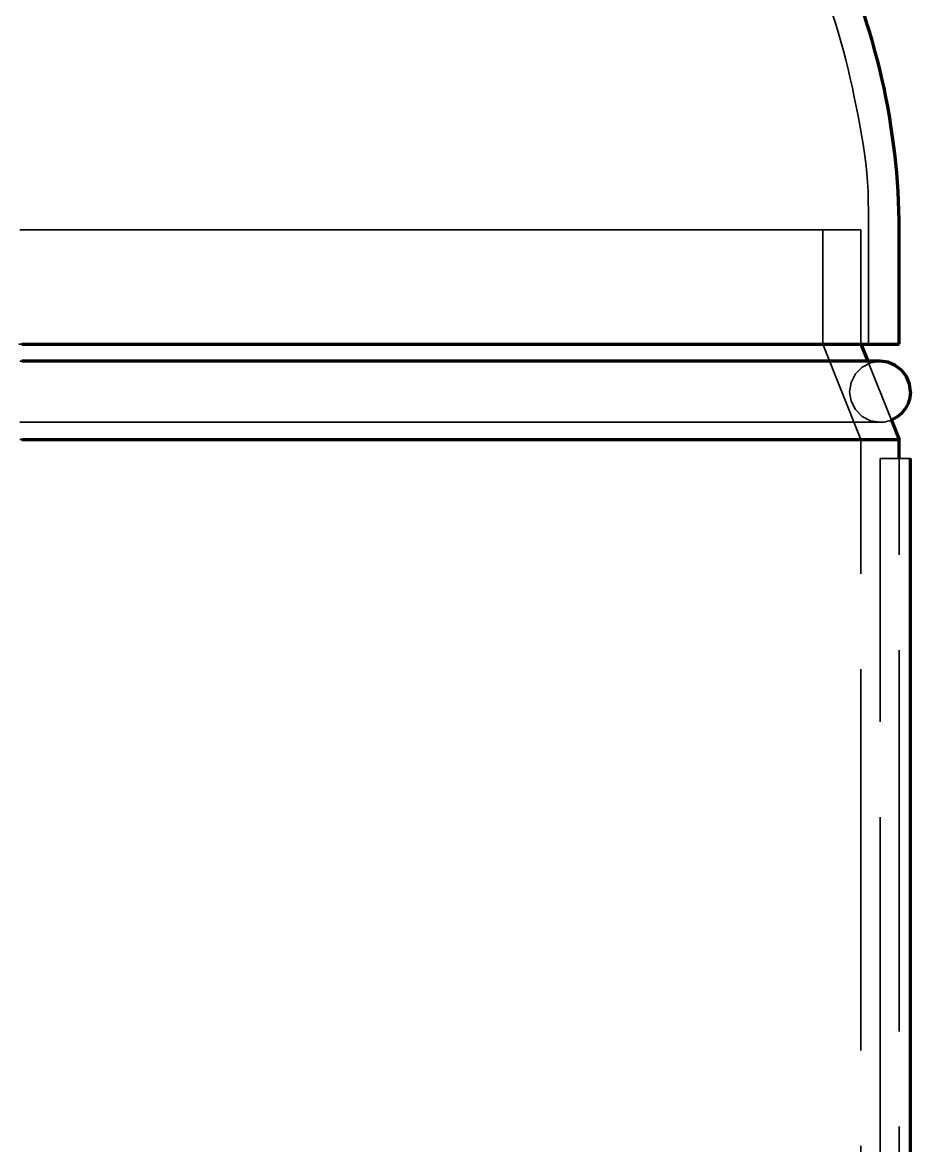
# Model space of a CAD drawing. Header units: millimetres. Extents: x 0 to 2208, y 0 to 420.
# Drawn here: x 197.75 to 207.07, y 209.98 to 221.77 of the extents above; entities that cross this region are included whole.
import ezdxf

# ---------------------------------------------------------------- set-up
doc = ezdxf.new("R2010")
doc.units = ezdxf.units.MM
doc.linetypes.add('IRAM-E-TRAZOS', pattern=[5, 4, -1])
doc.layers.add('01-VISIBLE', color=7, linetype='CONTINUOUS', lineweight=70)
doc.layers.add('02-OCULTA', color=4, linetype='IRAM-E-TRAZOS', lineweight=35)

msp = doc.modelspace()

# ---------------------------------------------------------------- linework, layer by layer
at = {"layer": '01-VISIBLE'}
for p, q in [((206.947, 218.391), (206.947, 219.591)), ((206.547, 218.391), (206.619, 218.211)), ((206.866, 217.594), (206.947, 217.391)), ((206.947, 217.191), (206.947, 217.391)), ((207.067, 149.994), (207.067, 217.191))]:
    msp.add_line(p, q, dxfattribs=at)
for points in [[(206.947, 219.591), (206.946, 219.691), (206.944, 219.791), (206.941, 219.891), (206.936, 219.99), (206.93, 220.09), (206.922, 220.19), (206.912, 220.29), (206.902, 220.389), (206.89, 220.488), (206.876, 220.587), (206.862, 220.686), (206.845, 220.785), (206.828, 220.883), (206.809, 220.982), (206.789, 221.08), (206.767, 221.177), (206.744, 221.275), (206.72, 221.372), (206.694, 221.468), (206.668, 221.565), (206.64, 221.661), (206.61, 221.756), (206.58, 221.852)], [(197.741, 218.391), (197.841, 218.391), (197.942, 218.391), (198.042, 218.391), (198.142, 218.391), (198.242, 218.391), (198.342, 218.391), (198.442, 218.391), (198.542, 218.391), (198.642, 218.391), (198.742, 218.391), (198.842, 218.391), (198.942, 218.391), (199.042, 218.391), (199.142, 218.391), (199.242, 218.391), (199.342, 218.391), (199.442, 218.391), (199.542, 218.391), (199.643, 218.391), (199.743, 218.391), (199.843, 218.391), (199.943, 218.391), (200.043, 218.391), (200.143, 218.391), (200.243, 218.391), (200.343, 218.391), (200.443, 218.391), (200.543, 218.391), (200.643, 218.391), (200.743, 218.391), (200.843, 218.391), (200.943, 218.391), (201.043, 218.391), (201.143, 218.391), (201.244, 218.391), (201.344, 218.391), (201.444, 218.391), (201.544, 218.391), (201.644, 218.391), (201.744, 218.391), (201.844, 218.391), (201.944, 218.391), (202.044, 218.391), (202.144, 218.391), (202.244, 218.391), (202.344, 218.391), (202.444, 218.391), (202.544, 218.391), (202.644, 218.391), (202.744, 218.391), (202.844, 218.391), (202.945, 218.391), (203.045, 218.391), (203.145, 218.391), (203.245, 218.391), (203.345, 218.391), (203.445, 218.391), (203.545, 218.391), (203.645, 218.391), (203.745, 218.391), (203.845, 218.391), (203.945, 218.391), (204.045, 218.391), (204.145, 218.391), (204.245, 218.391), (204.345, 218.391), (204.445, 218.391), (204.546, 218.391), (204.646, 218.391), (204.746, 218.391), (204.846, 218.391), (204.946, 218.391), (205.046, 218.391), (205.146, 218.391), (205.246, 218.391), (205.346, 218.391), (205.446, 218.391), (205.546, 218.391), (205.646, 218.391), (205.746, 218.391), (205.846, 218.391), (205.946, 218.391), (206.046, 218.391), (206.147, 218.391), (206.247, 218.391), (206.347, 218.391), (206.447, 218.391), (206.547, 218.391), (206.647, 218.391), (206.747, 218.391), (206.847, 218.391), (206.947, 218.391)], [(206.747, 218.211), (206.647, 218.211), (206.547, 218.211), (206.447, 218.211), (206.347, 218.211), (206.247, 218.211), (206.147, 218.211), (206.047, 218.211), (205.947, 218.211), (205.847, 218.211), (205.747, 218.211), (205.646, 218.211), (205.546, 218.211), (205.446, 218.211), (205.346, 218.211), (205.246, 218.211), (205.146, 218.211), (205.046, 218.211), (204.946, 218.211), (204.846, 218.211), (204.746, 218.211), (204.646, 218.211), (204.546, 218.211), (204.446, 218.211), (204.346, 218.211), (204.246, 218.211), (204.146, 218.211), (204.045, 218.211), (203.945, 218.211), (203.845, 218.211), (203.745, 218.211), (203.645, 218.211), (203.545, 218.211), (203.445, 218.211), (203.345, 218.211), (203.245, 218.211), (203.145, 218.211), (203.045, 218.211), (202.945, 218.211), (202.845, 218.211), (202.745, 218.211), (202.645, 218.211), (202.545, 218.211), (202.444, 218.211), (202.344, 218.211), (202.244, 218.211), (202.144, 218.211), (202.044, 218.211), (201.944, 218.211), (201.844, 218.211), (201.744, 218.211), (201.644, 218.211), (201.544, 218.211), (201.444, 218.211), (201.344, 218.211), (201.244, 218.211), (201.144, 218.211), (201.044, 218.211), (200.943, 218.211), (200.843, 218.211), (200.743, 218.211), (200.643, 218.211), (200.543, 218.211), (200.443, 218.211), (200.343, 218.211), (200.243, 218.211), (200.143, 218.211), (200.043, 218.211), (199.943, 218.211), (199.843, 218.211), (199.743, 218.211), (199.643, 218.211), (199.543, 218.211), (199.443, 218.211), (199.342, 218.211), (199.242, 218.211), (199.142, 218.211), (199.042, 218.211), (198.942, 218.211), (198.842, 218.211), (198.742, 218.211), (198.642, 218.211), (198.542, 218.211), (198.442, 218.211), (198.342, 218.211), (198.242, 218.211), (198.142, 218.211), (198.042, 218.211), (197.942, 218.211), (197.842, 218.211), (197.741, 218.211)], [(206.747, 218.211), (206.747, 218.211), (206.747, 218.211), (206.747, 218.211), (206.747, 218.211), (206.747, 218.211), (206.747, 218.211)], [(207.067, 217.891), (207.056, 217.973), (207.024, 218.051), (206.973, 218.117), (206.907, 218.168), (206.83, 218.2), (206.747, 218.211)], [(206.747, 218.211), (206.747, 218.211), (206.747, 218.211), (206.747, 218.211), (206.747, 218.211), (206.747, 218.211), (206.747, 218.211)], [(207.067, 217.891), (207.061, 217.828), (207.042, 217.767), (207.012, 217.711), (206.971, 217.663), (206.922, 217.623), (206.866, 217.594)], [(197.741, 217.391), (197.841, 217.391), (197.942, 217.391), (198.042, 217.391), (198.142, 217.391), (198.242, 217.391), (198.342, 217.391), (198.442, 217.391), (198.542, 217.391), (198.642, 217.391), (198.742, 217.391), (198.842, 217.391), (198.942, 217.391), (199.042, 217.391), (199.142, 217.391), (199.242, 217.391), (199.342, 217.391), (199.442, 217.391), (199.542, 217.391), (199.643, 217.391), (199.743, 217.391), (199.843, 217.391), (199.943, 217.391), (200.043, 217.391), (200.143, 217.391), (200.243, 217.391), (200.343, 217.391), (200.443, 217.391), (200.543, 217.391), (200.643, 217.391), (200.743, 217.391), (200.843, 217.391), (200.943, 217.391), (201.043, 217.391), (201.143, 217.391), (201.244, 217.391), (201.344, 217.391), (201.444, 217.391), (201.544, 217.391), (201.644, 217.391), (201.744, 217.391), (201.844, 217.391), (201.944, 217.391), (202.044, 217.391), (202.144, 217.391), (202.244, 217.391), (202.344, 217.391), (202.444, 217.391), (202.544, 217.391), (202.644, 217.391), (202.744, 217.391), (202.844, 217.391), (202.945, 217.391), (203.045, 217.391), (203.145, 217.391), (203.245, 217.391), (203.345, 217.391), (203.445, 217.391), (203.545, 217.391), (203.645, 217.391), (203.745, 217.391), (203.845, 217.391), (203.945, 217.391), (204.045, 217.391), (204.145, 217.391), (204.245, 217.391), (204.345, 217.391), (204.445, 217.391), (204.546, 217.391), (204.646, 217.391), (204.746, 217.391), (204.846, 217.391), (204.946, 217.391), (205.046, 217.391), (205.146, 217.391), (205.246, 217.391), (205.346, 217.391), (205.446, 217.391), (205.546, 217.391), (205.646, 217.391), (205.746, 217.391), (205.846, 217.391), (205.946, 217.391), (206.046, 217.391), (206.147, 217.391), (206.247, 217.391), (206.347, 217.391), (206.447, 217.391), (206.547, 217.391), (206.647, 217.391), (206.747, 217.391), (206.847, 217.391), (206.947, 217.391)]]:
    msp.add_lwpolyline(points, dxfattribs=at)
at = {"layer": '02-OCULTA'}
for p, q in [((206.147, 218.391), (206.147, 219.591)), ((206.547, 218.391), (206.547, 219.591)), ((206.627, 219.591), (206.627, 218.391)), ((206.147, 218.391), (206.547, 217.391)), ((206.619, 218.211), (206.866, 217.594)), ((206.547, 120.979), (206.547, 217.391)), ((207.067, 217.191), (206.747, 217.191)), ((206.747, 124.426), (206.747, 217.191)), ((207.067, 217.191), (206.747, 217.191)), ((206.747, 124.426), (206.747, 217.191)), ((206.947, 121.179), (206.947, 217.191)), ((207.067, 121.179), (207.067, 217.191))]:
    msp.add_line(p, q, dxfattribs=at)
for points in [[(206.247, 221.853), (206.279, 221.758), (206.309, 221.663), (206.337, 221.566), (206.364, 221.47), (206.389, 221.373), (206.413, 221.275), (206.435, 221.178), (206.457, 221.08), (206.477, 220.982), (206.497, 220.884), (206.516, 220.785), (206.534, 220.687), (206.552, 220.588), (206.569, 220.489), (206.585, 220.39), (206.598, 220.291), (206.609, 220.191), (206.616, 220.091), (206.621, 219.991), (206.624, 219.891), (206.626, 219.791), (206.627, 219.691), (206.627, 219.591)], [(206.547, 219.591), (206.447, 219.591), (206.346, 219.591), (206.246, 219.591), (206.146, 219.591), (206.046, 219.591), (205.945, 219.591), (205.845, 219.591), (205.745, 219.591), (205.644, 219.591), (205.544, 219.591), (205.444, 219.591), (205.344, 219.591), (205.243, 219.591), (205.143, 219.591), (205.043, 219.591), (204.942, 219.591), (204.842, 219.591), (204.742, 219.591), (204.642, 219.591), (204.541, 219.591), (204.441, 219.591), (204.341, 219.591), (204.241, 219.591), (204.14, 219.591), (204.04, 219.591), (203.94, 219.591), (203.839, 219.591), (203.739, 219.591), (203.639, 219.591), (203.539, 219.591), (203.438, 219.591), (203.338, 219.591), (203.238, 219.591), (203.137, 219.591), (203.037, 219.591), (202.937, 219.591), (202.837, 219.591), (202.736, 219.591), (202.636, 219.591), (202.536, 219.591), (202.435, 219.591), (202.335, 219.591), (202.235, 219.591), (202.135, 219.591), (202.034, 219.591), (201.934, 219.591), (201.834, 219.591), (201.733, 219.591), (201.633, 219.591), (201.533, 219.591), (201.433, 219.591), (201.332, 219.591), (201.232, 219.591), (201.132, 219.591), (201.031, 219.591), (200.931, 219.591), (200.831, 219.591), (200.731, 219.591), (200.63, 219.591), (200.53, 219.591), (200.43, 219.591), (200.329, 219.591), (200.229, 219.591), (200.129, 219.591), (200.029, 219.591), (199.928, 219.591), (199.828, 219.591), (199.728, 219.591), (199.628, 219.591), (199.527, 219.591), (199.427, 219.591), (199.327, 219.591), (199.226, 219.591), (199.126, 219.591), (199.026, 219.591), (198.926, 219.591), (198.825, 219.591), (198.725, 219.591), (198.625, 219.591), (198.524, 219.591), (198.424, 219.591), (198.324, 219.591), (198.224, 219.591), (198.123, 219.591), (198.023, 219.591), (197.923, 219.591), (197.822, 219.591), (197.722, 219.591)], [(206.147, 219.591), (206.047, 219.591), (205.946, 219.591), (205.846, 219.591), (205.746, 219.591), (205.646, 219.591), (205.545, 219.591), (205.445, 219.591), (205.345, 219.591), (205.244, 219.591), (205.144, 219.591), (205.044, 219.591), (204.944, 219.591), (204.843, 219.591), (204.743, 219.591), (204.643, 219.591), (204.542, 219.591), (204.442, 219.591), (204.342, 219.591), (204.242, 219.591), (204.141, 219.591), (204.041, 219.591), (203.941, 219.591), (203.84, 219.591), (203.74, 219.591), (203.64, 219.591), (203.539, 219.591), (203.439, 219.591), (203.339, 219.591), (203.239, 219.591), (203.138, 219.591), (203.038, 219.591), (202.938, 219.591), (202.837, 219.591), (202.737, 219.591), (202.637, 219.591), (202.537, 219.591), (202.436, 219.591), (202.336, 219.591), (202.236, 219.591), (202.135, 219.591), (202.035, 219.591), (201.935, 219.591), (201.835, 219.591), (201.734, 219.591), (201.634, 219.591), (201.534, 219.591), (201.433, 219.591), (201.333, 219.591), (201.233, 219.591), (201.133, 219.591), (201.032, 219.591), (200.932, 219.591), (200.832, 219.591), (200.731, 219.591), (200.631, 219.591), (200.531, 219.591), (200.431, 219.591), (200.33, 219.591), (200.23, 219.591), (200.13, 219.591), (200.029, 219.591), (199.929, 219.591), (199.829, 219.591), (199.729, 219.591), (199.628, 219.591), (199.528, 219.591), (199.428, 219.591), (199.327, 219.591), (199.227, 219.591), (199.127, 219.591), (199.026, 219.591), (198.926, 219.591), (198.826, 219.591), (198.726, 219.591), (198.625, 219.591), (198.525, 219.591), (198.425, 219.591), (198.324, 219.591), (198.224, 219.591), (198.124, 219.591), (198.024, 219.591), (197.923, 219.591), (197.823, 219.591), (197.723, 219.591)], [(197.747, 219.591), (197.847, 219.591), (197.947, 219.591), (198.047, 219.591), (198.147, 219.591), (198.247, 219.591), (198.347, 219.591), (198.447, 219.591), (198.547, 219.591), (198.647, 219.591), (198.747, 219.591), (198.847, 219.591), (198.947, 219.591), (199.047, 219.591), (199.147, 219.591), (199.247, 219.591), (199.347, 219.591), (199.447, 219.591), (199.547, 219.591), (199.647, 219.591), (199.747, 219.591), (199.847, 219.591), (199.947, 219.591), (200.047, 219.591), (200.147, 219.591), (200.247, 219.591), (200.347, 219.591), (200.447, 219.591), (200.547, 219.591), (200.647, 219.591), (200.747, 219.591), (200.847, 219.591), (200.947, 219.591), (201.047, 219.591), (201.147, 219.591), (201.247, 219.591), (201.347, 219.591), (201.447, 219.591), (201.547, 219.591), (201.647, 219.591), (201.747, 219.591), (201.847, 219.591), (201.947, 219.591), (202.047, 219.591), (202.147, 219.591), (202.247, 219.591), (202.347, 219.591), (202.447, 219.591), (202.547, 219.591), (202.647, 219.591), (202.747, 219.591), (202.847, 219.591), (202.947, 219.591), (203.047, 219.591), (203.147, 219.591), (203.247, 219.591), (203.347, 219.591), (203.447, 219.591), (203.547, 219.591), (203.647, 219.591), (203.747, 219.591), (203.847, 219.591), (203.947, 219.591), (204.047, 219.591), (204.147, 219.591), (204.247, 219.591), (204.347, 219.591), (204.447, 219.591), (204.547, 219.591), (204.647, 219.591), (204.747, 219.591), (204.847, 219.591), (204.947, 219.591), (205.047, 219.591), (205.147, 219.591), (205.247, 219.591), (205.347, 219.591), (205.447, 219.591), (205.547, 219.591), (205.647, 219.591), (205.747, 219.591), (205.847, 219.591), (205.947, 219.591), (206.047, 219.591), (206.147, 219.591), (206.247, 219.591), (206.347, 219.591), (206.447, 219.591), (206.547, 219.591)], [(197.747, 219.591), (197.847, 219.591), (197.947, 219.591), (198.047, 219.591), (198.147, 219.591), (198.247, 219.591), (198.347, 219.591), (198.447, 219.591), (198.547, 219.591), (198.647, 219.591), (198.747, 219.591), (198.847, 219.591), (198.947, 219.591), (199.047, 219.591), (199.147, 219.591), (199.247, 219.591), (199.347, 219.591), (199.447, 219.591), (199.547, 219.591), (199.647, 219.591), (199.747, 219.591), (199.847, 219.591), (199.947, 219.591), (200.047, 219.591), (200.147, 219.591), (200.247, 219.591), (200.347, 219.591), (200.447, 219.591), (200.547, 219.591), (200.647, 219.591), (200.747, 219.591), (200.847, 219.591), (200.947, 219.591), (201.047, 219.591), (201.147, 219.591), (201.247, 219.591), (201.347, 219.591), (201.447, 219.591), (201.547, 219.591), (201.647, 219.591), (201.747, 219.591), (201.847, 219.591), (201.947, 219.591), (202.047, 219.591), (202.147, 219.591), (202.247, 219.591), (202.347, 219.591), (202.447, 219.591), (202.547, 219.591), (202.647, 219.591), (202.747, 219.591), (202.847, 219.591), (202.947, 219.591), (203.047, 219.591), (203.147, 219.591), (203.247, 219.591), (203.347, 219.591), (203.447, 219.591), (203.547, 219.591), (203.647, 219.591), (203.747, 219.591), (203.847, 219.591), (203.947, 219.591), (204.047, 219.591), (204.147, 219.591), (204.247, 219.591), (204.347, 219.591), (204.447, 219.591), (204.547, 219.591), (204.647, 219.591), (204.747, 219.591), (204.847, 219.591), (204.947, 219.591), (205.047, 219.591), (205.147, 219.591), (205.247, 219.591), (205.347, 219.591), (205.447, 219.591), (205.547, 219.591), (205.647, 219.591), (205.747, 219.591), (205.847, 219.591), (205.947, 219.591), (206.047, 219.591), (206.147, 219.591)], [(197.712, 218.391), (197.812, 218.391), (197.912, 218.391), (198.013, 218.391), (198.113, 218.391), (198.213, 218.391), (198.313, 218.391), (198.413, 218.391), (198.513, 218.391), (198.614, 218.391), (198.714, 218.391), (198.814, 218.391), (198.914, 218.391), (199.014, 218.391), (199.114, 218.391), (199.215, 218.391), (199.315, 218.391), (199.415, 218.391), (199.515, 218.391), (199.615, 218.391), (199.715, 218.391), (199.816, 218.391), (199.916, 218.391), (200.016, 218.391), (200.116, 218.391), (200.216, 218.391), (200.316, 218.391), (200.417, 218.391), (200.517, 218.391), (200.617, 218.391), (200.717, 218.391), (200.817, 218.391), (200.917, 218.391), (201.018, 218.391), (201.118, 218.391), (201.218, 218.391), (201.318, 218.391), (201.418, 218.391), (201.518, 218.391), (201.619, 218.391), (201.719, 218.391), (201.819, 218.391), (201.919, 218.391), (202.019, 218.391), (202.119, 218.391), (202.22, 218.391), (202.32, 218.391), (202.42, 218.391), (202.52, 218.391), (202.62, 218.391), (202.72, 218.391), (202.821, 218.391), (202.921, 218.391), (203.021, 218.391), (203.121, 218.391), (203.221, 218.391), (203.321, 218.391), (203.422, 218.391), (203.522, 218.391), (203.622, 218.391), (203.722, 218.391), (203.822, 218.391), (203.922, 218.391), (204.023, 218.391), (204.123, 218.391), (204.223, 218.391), (204.323, 218.391), (204.423, 218.391), (204.523, 218.391), (204.624, 218.391), (204.724, 218.391), (204.824, 218.391), (204.924, 218.391), (205.024, 218.391), (205.124, 218.391), (205.225, 218.391), (205.325, 218.391), (205.425, 218.391), (205.525, 218.391), (205.625, 218.391), (205.725, 218.391), (205.826, 218.391), (205.926, 218.391), (206.026, 218.391), (206.126, 218.391), (206.226, 218.391), (206.326, 218.391), (206.427, 218.391), (206.527, 218.391), (206.627, 218.391)], [(206.627, 218.391), (206.527, 218.391), (206.427, 218.391), (206.326, 218.391), (206.226, 218.391), (206.126, 218.391), (206.026, 218.391), (205.926, 218.391), (205.826, 218.391), (205.725, 218.391), (205.625, 218.391), (205.525, 218.391), (205.425, 218.391), (205.325, 218.391), (205.225, 218.391), (205.124, 218.391), (205.024, 218.391), (204.924, 218.391), (204.824, 218.391), (204.724, 218.391), (204.624, 218.391), (204.523, 218.391), (204.423, 218.391), (204.323, 218.391), (204.223, 218.391), (204.123, 218.391), (204.023, 218.391), (203.922, 218.391), (203.822, 218.391), (203.722, 218.391), (203.622, 218.391), (203.522, 218.391), (203.422, 218.391), (203.321, 218.391), (203.221, 218.391), (203.121, 218.391), (203.021, 218.391), (202.921, 218.391), (202.821, 218.391), (202.72, 218.391), (202.62, 218.391), (202.52, 218.391), (202.42, 218.391), (202.32, 218.391), (202.22, 218.391), (202.119, 218.391), (202.019, 218.391), (201.919, 218.391), (201.819, 218.391), (201.719, 218.391), (201.619, 218.391), (201.518, 218.391), (201.418, 218.391), (201.318, 218.391), (201.218, 218.391), (201.118, 218.391), (201.018, 218.391), (200.917, 218.391), (200.817, 218.391), (200.717, 218.391), (200.617, 218.391), (200.517, 218.391), (200.417, 218.391), (200.316, 218.391), (200.216, 218.391), (200.116, 218.391), (200.016, 218.391), (199.916, 218.391), (199.816, 218.391), (199.715, 218.391), (199.615, 218.391), (199.515, 218.391), (199.415, 218.391), (199.315, 218.391), (199.215, 218.391), (199.114, 218.391), (199.014, 218.391), (198.914, 218.391), (198.814, 218.391), (198.714, 218.391), (198.614, 218.391), (198.513, 218.391), (198.413, 218.391), (198.313, 218.391), (198.213, 218.391), (198.113, 218.391), (198.013, 218.391), (197.912, 218.391), (197.812, 218.391), (197.712, 218.391)], [(206.547, 218.391), (206.447, 218.391), (206.346, 218.391), (206.246, 218.391), (206.146, 218.391), (206.046, 218.391), (205.945, 218.391), (205.845, 218.391), (205.745, 218.391), (205.644, 218.391), (205.544, 218.391), (205.444, 218.391), (205.344, 218.391), (205.243, 218.391), (205.143, 218.391), (205.043, 218.391), (204.942, 218.391), (204.842, 218.391), (204.742, 218.391), (204.642, 218.391), (204.541, 218.391), (204.441, 218.391), (204.341, 218.391), (204.241, 218.391), (204.14, 218.391), (204.04, 218.391), (203.94, 218.391), (203.839, 218.391), (203.739, 218.391), (203.639, 218.391), (203.539, 218.391), (203.438, 218.391), (203.338, 218.391), (203.238, 218.391), (203.137, 218.391), (203.037, 218.391), (202.937, 218.391), (202.837, 218.391), (202.736, 218.391), (202.636, 218.391), (202.536, 218.391), (202.435, 218.391), (202.335, 218.391), (202.235, 218.391), (202.135, 218.391), (202.034, 218.391), (201.934, 218.391), (201.834, 218.391), (201.733, 218.391), (201.633, 218.391), (201.533, 218.391), (201.433, 218.391), (201.332, 218.391), (201.232, 218.391), (201.132, 218.391), (201.031, 218.391), (200.931, 218.391), (200.831, 218.391), (200.731, 218.391), (200.63, 218.391), (200.53, 218.391), (200.43, 218.391), (200.329, 218.391), (200.229, 218.391), (200.129, 218.391), (200.029, 218.391), (199.928, 218.391), (199.828, 218.391), (199.728, 218.391), (199.628, 218.391), (199.527, 218.391), (199.427, 218.391), (199.327, 218.391), (199.226, 218.391), (199.126, 218.391), (199.026, 218.391), (198.926, 218.391), (198.825, 218.391), (198.725, 218.391), (198.625, 218.391), (198.524, 218.391), (198.424, 218.391), (198.324, 218.391), (198.224, 218.391), (198.123, 218.391), (198.023, 218.391), (197.923, 218.391), (197.822, 218.391), (197.722, 218.391)], [(206.947, 218.391), (206.847, 218.391), (206.746, 218.391), (206.646, 218.391), (206.546, 218.391), (206.446, 218.391), (206.345, 218.391), (206.245, 218.391), (206.145, 218.391), (206.045, 218.391), (205.944, 218.391), (205.844, 218.391), (205.744, 218.391), (205.643, 218.391), (205.543, 218.391), (205.443, 218.391), (205.343, 218.391), (205.242, 218.391), (205.142, 218.391), (205.042, 218.391), (204.941, 218.391), (204.841, 218.391), (204.741, 218.391), (204.641, 218.391), (204.54, 218.391), (204.44, 218.391), (204.34, 218.391), (204.24, 218.391), (204.139, 218.391), (204.039, 218.391), (203.939, 218.391), (203.838, 218.391), (203.738, 218.391), (203.638, 218.391), (203.538, 218.391), (203.437, 218.391), (203.337, 218.391), (203.237, 218.391), (203.137, 218.391), (203.036, 218.391), (202.936, 218.391), (202.836, 218.391), (202.735, 218.391), (202.635, 218.391), (202.535, 218.391), (202.435, 218.391), (202.334, 218.391), (202.234, 218.391), (202.134, 218.391), (202.033, 218.391), (201.933, 218.391), (201.833, 218.391), (201.733, 218.391), (201.632, 218.391), (201.532, 218.391), (201.432, 218.391), (201.332, 218.391), (201.231, 218.391), (201.131, 218.391), (201.031, 218.391), (200.93, 218.391), (200.83, 218.391), (200.73, 218.391), (200.63, 218.391), (200.529, 218.391), (200.429, 218.391), (200.329, 218.391), (200.228, 218.391), (200.128, 218.391), (200.028, 218.391), (199.928, 218.391), (199.827, 218.391), (199.727, 218.391), (199.627, 218.391), (199.527, 218.391), (199.426, 218.391), (199.326, 218.391), (199.226, 218.391), (199.125, 218.391), (199.025, 218.391), (198.925, 218.391), (198.825, 218.391), (198.724, 218.391), (198.624, 218.391), (198.524, 218.391), (198.424, 218.391), (198.323, 218.391), (198.223, 218.391), (198.123, 218.391), (198.022, 218.391), (197.922, 218.391), (197.822, 218.391), (197.722, 218.391)], [(206.147, 218.391), (206.047, 218.391), (205.946, 218.391), (205.846, 218.391), (205.746, 218.391), (205.646, 218.391), (205.545, 218.391), (205.445, 218.391), (205.345, 218.391), (205.244, 218.391), (205.144, 218.391), (205.044, 218.391), (204.944, 218.391), (204.843, 218.391), (204.743, 218.391), (204.643, 218.391), (204.542, 218.391), (204.442, 218.391), (204.342, 218.391), (204.242, 218.391), (204.141, 218.391), (204.041, 218.391), (203.941, 218.391), (203.84, 218.391), (203.74, 218.391), (203.64, 218.391), (203.539, 218.391), (203.439, 218.391), (203.339, 218.391), (203.239, 218.391), (203.138, 218.391), (203.038, 218.391), (202.938, 218.391), (202.837, 218.391), (202.737, 218.391), (202.637, 218.391), (202.537, 218.391), (202.436, 218.391), (202.336, 218.391), (202.236, 218.391), (202.135, 218.391), (202.035, 218.391), (201.935, 218.391), (201.835, 218.391), (201.734, 218.391), (201.634, 218.391), (201.534, 218.391), (201.433, 218.391), (201.333, 218.391), (201.233, 218.391), (201.133, 218.391), (201.032, 218.391), (200.932, 218.391), (200.832, 218.391), (200.731, 218.391), (200.631, 218.391), (200.531, 218.391), (200.431, 218.391), (200.33, 218.391), (200.23, 218.391), (200.13, 218.391), (200.029, 218.391), (199.929, 218.391), (199.829, 218.391), (199.729, 218.391), (199.628, 218.391), (199.528, 218.391), (199.428, 218.391), (199.327, 218.391), (199.227, 218.391), (199.127, 218.391), (199.026, 218.391), (198.926, 218.391), (198.826, 218.391), (198.726, 218.391), (198.625, 218.391), (198.525, 218.391), (198.425, 218.391), (198.324, 218.391), (198.224, 218.391), (198.124, 218.391), (198.024, 218.391), (197.923, 218.391), (197.823, 218.391), (197.723, 218.391)], [(197.747, 218.391), (197.847, 218.391), (197.947, 218.391), (198.047, 218.391), (198.147, 218.391), (198.247, 218.391), (198.347, 218.391), (198.447, 218.391), (198.547, 218.391), (198.647, 218.391), (198.747, 218.391), (198.847, 218.391), (198.947, 218.391), (199.047, 218.391), (199.147, 218.391), (199.247, 218.391), (199.347, 218.391), (199.447, 218.391), (199.547, 218.391), (199.647, 218.391), (199.747, 218.391), (199.847, 218.391), (199.947, 218.391), (200.047, 218.391), (200.147, 218.391), (200.247, 218.391), (200.347, 218.391), (200.447, 218.391), (200.547, 218.391), (200.647, 218.391), (200.747, 218.391), (200.847, 218.391), (200.947, 218.391), (201.047, 218.391), (201.147, 218.391), (201.247, 218.391), (201.347, 218.391), (201.447, 218.391), (201.547, 218.391), (201.647, 218.391), (201.747, 218.391), (201.847, 218.391), (201.947, 218.391), (202.047, 218.391), (202.147, 218.391), (202.247, 218.391), (202.347, 218.391), (202.447, 218.391), (202.547, 218.391), (202.647, 218.391), (202.747, 218.391), (202.847, 218.391), (202.947, 218.391), (203.047, 218.391), (203.147, 218.391), (203.247, 218.391), (203.347, 218.391), (203.447, 218.391), (203.547, 218.391), (203.647, 218.391), (203.747, 218.391), (203.847, 218.391), (203.947, 218.391), (204.047, 218.391), (204.147, 218.391), (204.247, 218.391), (204.347, 218.391), (204.447, 218.391), (204.547, 218.391), (204.647, 218.391), (204.747, 218.391), (204.847, 218.391), (204.947, 218.391), (205.047, 218.391), (205.147, 218.391), (205.247, 218.391), (205.347, 218.391), (205.447, 218.391), (205.547, 218.391), (205.647, 218.391), (205.747, 218.391), (205.847, 218.391), (205.947, 218.391), (206.047, 218.391), (206.147, 218.391), (206.247, 218.391), (206.347, 218.391), (206.447, 218.391), (206.547, 218.391)], [(197.747, 218.391), (197.847, 218.391), (197.947, 218.391), (198.047, 218.391), (198.147, 218.391), (198.247, 218.391), (198.347, 218.391), (198.447, 218.391), (198.547, 218.391), (198.647, 218.391), (198.747, 218.391), (198.847, 218.391), (198.947, 218.391), (199.047, 218.391), (199.147, 218.391), (199.247, 218.391), (199.347, 218.391), (199.447, 218.391), (199.547, 218.391), (199.647, 218.391), (199.747, 218.391), (199.847, 218.391), (199.947, 218.391), (200.047, 218.391), (200.147, 218.391), (200.247, 218.391), (200.347, 218.391), (200.447, 218.391), (200.547, 218.391), (200.647, 218.391), (200.747, 218.391), (200.847, 218.391), (200.947, 218.391), (201.047, 218.391), (201.147, 218.391), (201.247, 218.391), (201.347, 218.391), (201.447, 218.391), (201.547, 218.391), (201.647, 218.391), (201.747, 218.391), (201.847, 218.391), (201.947, 218.391), (202.047, 218.391), (202.147, 218.391), (202.247, 218.391), (202.347, 218.391), (202.447, 218.391), (202.547, 218.391), (202.647, 218.391), (202.747, 218.391), (202.847, 218.391), (202.947, 218.391), (203.047, 218.391), (203.147, 218.391), (203.247, 218.391), (203.347, 218.391), (203.447, 218.391), (203.547, 218.391), (203.647, 218.391), (203.747, 218.391), (203.847, 218.391), (203.947, 218.391), (204.047, 218.391), (204.147, 218.391), (204.247, 218.391), (204.347, 218.391), (204.447, 218.391), (204.547, 218.391), (204.647, 218.391), (204.747, 218.391), (204.847, 218.391), (204.947, 218.391), (205.047, 218.391), (205.147, 218.391), (205.247, 218.391), (205.347, 218.391), (205.447, 218.391), (205.547, 218.391), (205.647, 218.391), (205.747, 218.391), (205.847, 218.391), (205.947, 218.391), (206.047, 218.391), (206.147, 218.391)], [(197.722, 218.211), (197.822, 218.211), (197.922, 218.211), (198.023, 218.211), (198.123, 218.211), (198.223, 218.211), (198.323, 218.211), (198.424, 218.211), (198.524, 218.211), (198.624, 218.211), (198.725, 218.211), (198.825, 218.211), (198.925, 218.211), (199.025, 218.211), (199.126, 218.211), (199.226, 218.211), (199.326, 218.211), (199.427, 218.211), (199.527, 218.211), (199.627, 218.211), (199.727, 218.211), (199.828, 218.211), (199.928, 218.211), (200.028, 218.211), (200.129, 218.211), (200.229, 218.211), (200.329, 218.211), (200.429, 218.211), (200.53, 218.211), (200.63, 218.211), (200.73, 218.211), (200.83, 218.211), (200.931, 218.211), (201.031, 218.211), (201.131, 218.211), (201.232, 218.211), (201.332, 218.211), (201.432, 218.211), (201.532, 218.211), (201.633, 218.211), (201.733, 218.211), (201.833, 218.211), (201.934, 218.211), (202.034, 218.211), (202.134, 218.211), (202.234, 218.211), (202.335, 218.211), (202.435, 218.211), (202.535, 218.211), (202.635, 218.211), (202.736, 218.211), (202.836, 218.211), (202.936, 218.211), (203.037, 218.211), (203.137, 218.211), (203.237, 218.211), (203.337, 218.211), (203.438, 218.211), (203.538, 218.211), (203.638, 218.211), (203.739, 218.211), (203.839, 218.211), (203.939, 218.211), (204.039, 218.211), (204.14, 218.211), (204.24, 218.211), (204.34, 218.211), (204.44, 218.211), (204.541, 218.211), (204.641, 218.211), (204.741, 218.211), (204.842, 218.211), (204.942, 218.211), (205.042, 218.211), (205.142, 218.211), (205.243, 218.211), (205.343, 218.211), (205.443, 218.211), (205.544, 218.211), (205.644, 218.211), (205.744, 218.211), (205.844, 218.211), (205.945, 218.211), (206.045, 218.211), (206.145, 218.211), (206.246, 218.211), (206.346, 218.211), (206.446, 218.211), (206.546, 218.211), (206.647, 218.211), (206.747, 218.211)], [(206.747, 217.571), (206.648, 217.586), (206.559, 217.632), (206.488, 217.703), (206.443, 217.792), (206.427, 217.891), (206.443, 217.989), (206.488, 218.079), (206.559, 218.149), (206.648, 218.195), (206.747, 218.211)], [(197.722, 217.571), (197.822, 217.571), (197.922, 217.571), (198.023, 217.571), (198.123, 217.571), (198.223, 217.571), (198.324, 217.571), (198.424, 217.571), (198.524, 217.571), (198.624, 217.571), (198.725, 217.571), (198.825, 217.571), (198.925, 217.571), (199.025, 217.571), (199.126, 217.571), (199.226, 217.571), (199.326, 217.571), (199.427, 217.571), (199.527, 217.571), (199.627, 217.571), (199.727, 217.571), (199.828, 217.571), (199.928, 217.571), (200.028, 217.571), (200.129, 217.571), (200.229, 217.571), (200.329, 217.571), (200.429, 217.571), (200.53, 217.571), (200.63, 217.571), (200.73, 217.571), (200.831, 217.571), (200.931, 217.571), (201.031, 217.571), (201.131, 217.571), (201.232, 217.571), (201.332, 217.571), (201.432, 217.571), (201.532, 217.571), (201.633, 217.571), (201.733, 217.571), (201.833, 217.571), (201.934, 217.571), (202.034, 217.571), (202.134, 217.571), (202.234, 217.571), (202.335, 217.571), (202.435, 217.571), (202.535, 217.571), (202.636, 217.571), (202.736, 217.571), (202.836, 217.571), (202.936, 217.571), (203.037, 217.571), (203.137, 217.571), (203.237, 217.571), (203.338, 217.571), (203.438, 217.571), (203.538, 217.571), (203.638, 217.571), (203.739, 217.571), (203.839, 217.571), (203.939, 217.571), (204.039, 217.571), (204.14, 217.571), (204.24, 217.571), (204.34, 217.571), (204.441, 217.571), (204.541, 217.571), (204.641, 217.571), (204.741, 217.571), (204.842, 217.571), (204.942, 217.571), (205.042, 217.571), (205.143, 217.571), (205.243, 217.571), (205.343, 217.571), (205.443, 217.571), (205.544, 217.571), (205.644, 217.571), (205.744, 217.571), (205.844, 217.571), (205.945, 217.571), (206.045, 217.571), (206.145, 217.571), (206.246, 217.571), (206.346, 217.571), (206.446, 217.571), (206.546, 217.571), (206.647, 217.571), (206.747, 217.571)], [(197.747, 217.571), (197.847, 217.571), (197.947, 217.571), (198.047, 217.571), (198.147, 217.571), (198.247, 217.571), (198.347, 217.571), (198.447, 217.571), (198.547, 217.571), (198.647, 217.571), (198.747, 217.571), (198.847, 217.571), (198.947, 217.571), (199.047, 217.571), (199.147, 217.571), (199.247, 217.571), (199.347, 217.571), (199.447, 217.571), (199.547, 217.571), (199.647, 217.571), (199.747, 217.571), (199.847, 217.571), (199.947, 217.571), (200.047, 217.571), (200.147, 217.571), (200.247, 217.571), (200.347, 217.571), (200.447, 217.571), (200.547, 217.571), (200.647, 217.571), (200.747, 217.571), (200.847, 217.571), (200.947, 217.571), (201.047, 217.571), (201.147, 217.571), (201.247, 217.571), (201.347, 217.571), (201.447, 217.571), (201.547, 217.571), (201.647, 217.571), (201.747, 217.571), (201.847, 217.571), (201.947, 217.571), (202.047, 217.571), (202.147, 217.571), (202.247, 217.571), (202.347, 217.571), (202.447, 217.571), (202.547, 217.571), (202.647, 217.571), (202.747, 217.571), (202.847, 217.571), (202.947, 217.571), (203.047, 217.571), (203.147, 217.571), (203.247, 217.571), (203.347, 217.571), (203.447, 217.571), (203.547, 217.571), (203.647, 217.571), (203.747, 217.571), (203.847, 217.571), (203.947, 217.571), (204.047, 217.571), (204.147, 217.571), (204.247, 217.571), (204.347, 217.571), (204.447, 217.571), (204.547, 217.571), (204.647, 217.571), (204.747, 217.571), (204.847, 217.571), (204.947, 217.571), (205.047, 217.571), (205.147, 217.571), (205.247, 217.571), (205.347, 217.571), (205.447, 217.571), (205.547, 217.571), (205.647, 217.571), (205.747, 217.571), (205.847, 217.571), (205.947, 217.571), (206.047, 217.571), (206.147, 217.571), (206.247, 217.571), (206.347, 217.571), (206.447, 217.571), (206.547, 217.571), (206.647, 217.571), (206.747, 217.571)], [(206.866, 217.594), (206.847, 217.587), (206.827, 217.581), (206.808, 217.576), (206.787, 217.573), (206.767, 217.571), (206.747, 217.571)], [(206.947, 217.391), (206.847, 217.391), (206.746, 217.391), (206.646, 217.391), (206.546, 217.391), (206.446, 217.391), (206.345, 217.391), (206.245, 217.391), (206.145, 217.391), (206.045, 217.391), (205.944, 217.391), (205.844, 217.391), (205.744, 217.391), (205.643, 217.391), (205.543, 217.391), (205.443, 217.391), (205.343, 217.391), (205.242, 217.391), (205.142, 217.391), (205.042, 217.391), (204.941, 217.391), (204.841, 217.391), (204.741, 217.391), (204.641, 217.391), (204.54, 217.391), (204.44, 217.391), (204.34, 217.391), (204.24, 217.391), (204.139, 217.391), (204.039, 217.391), (203.939, 217.391), (203.838, 217.391), (203.738, 217.391), (203.638, 217.391), (203.538, 217.391), (203.437, 217.391), (203.337, 217.391), (203.237, 217.391), (203.137, 217.391), (203.036, 217.391), (202.936, 217.391), (202.836, 217.391), (202.735, 217.391), (202.635, 217.391), (202.535, 217.391), (202.435, 217.391), (202.334, 217.391), (202.234, 217.391), (202.134, 217.391), (202.033, 217.391), (201.933, 217.391), (201.833, 217.391), (201.733, 217.391), (201.632, 217.391), (201.532, 217.391), (201.432, 217.391), (201.332, 217.391), (201.231, 217.391), (201.131, 217.391), (201.031, 217.391), (200.93, 217.391), (200.83, 217.391), (200.73, 217.391), (200.63, 217.391), (200.529, 217.391), (200.429, 217.391), (200.329, 217.391), (200.228, 217.391), (200.128, 217.391), (200.028, 217.391), (199.928, 217.391), (199.827, 217.391), (199.727, 217.391), (199.627, 217.391), (199.527, 217.391), (199.426, 217.391), (199.326, 217.391), (199.226, 217.391), (199.125, 217.391), (199.025, 217.391), (198.925, 217.391), (198.825, 217.391), (198.724, 217.391), (198.624, 217.391), (198.524, 217.391), (198.424, 217.391), (198.323, 217.391), (198.223, 217.391), (198.123, 217.391), (198.022, 217.391), (197.922, 217.391), (197.822, 217.391), (197.722, 217.391)], [(206.547, 217.391), (206.447, 217.391), (206.346, 217.391), (206.246, 217.391), (206.146, 217.391), (206.046, 217.391), (205.945, 217.391), (205.845, 217.391), (205.745, 217.391), (205.644, 217.391), (205.544, 217.391), (205.444, 217.391), (205.344, 217.391), (205.243, 217.391), (205.143, 217.391), (205.043, 217.391), (204.942, 217.391), (204.842, 217.391), (204.742, 217.391), (204.642, 217.391), (204.541, 217.391), (204.441, 217.391), (204.341, 217.391), (204.241, 217.391), (204.14, 217.391), (204.04, 217.391), (203.94, 217.391), (203.839, 217.391), (203.739, 217.391), (203.639, 217.391), (203.539, 217.391), (203.438, 217.391), (203.338, 217.391), (203.238, 217.391), (203.137, 217.391), (203.037, 217.391), (202.937, 217.391), (202.837, 217.391), (202.736, 217.391), (202.636, 217.391), (202.536, 217.391), (202.435, 217.391), (202.335, 217.391), (202.235, 217.391), (202.135, 217.391), (202.034, 217.391), (201.934, 217.391), (201.834, 217.391), (201.733, 217.391), (201.633, 217.391), (201.533, 217.391), (201.433, 217.391), (201.332, 217.391), (201.232, 217.391), (201.132, 217.391), (201.031, 217.391), (200.931, 217.391), (200.831, 217.391), (200.731, 217.391), (200.63, 217.391), (200.53, 217.391), (200.43, 217.391), (200.329, 217.391), (200.229, 217.391), (200.129, 217.391), (200.029, 217.391), (199.928, 217.391), (199.828, 217.391), (199.728, 217.391), (199.628, 217.391), (199.527, 217.391), (199.427, 217.391), (199.327, 217.391), (199.226, 217.391), (199.126, 217.391), (199.026, 217.391), (198.926, 217.391), (198.825, 217.391), (198.725, 217.391), (198.625, 217.391), (198.524, 217.391), (198.424, 217.391), (198.324, 217.391), (198.224, 217.391), (198.123, 217.391), (198.023, 217.391), (197.923, 217.391), (197.822, 217.391), (197.722, 217.391)], [(197.747, 217.391), (197.847, 217.391), (197.947, 217.391), (198.047, 217.391), (198.147, 217.391), (198.247, 217.391), (198.347, 217.391), (198.447, 217.391), (198.547, 217.391), (198.647, 217.391), (198.747, 217.391), (198.847, 217.391), (198.947, 217.391), (199.047, 217.391), (199.147, 217.391), (199.247, 217.391), (199.347, 217.391), (199.447, 217.391), (199.547, 217.391), (199.647, 217.391), (199.747, 217.391), (199.847, 217.391), (199.947, 217.391), (200.047, 217.391), (200.147, 217.391), (200.247, 217.391), (200.347, 217.391), (200.447, 217.391), (200.547, 217.391), (200.647, 217.391), (200.747, 217.391), (200.847, 217.391), (200.947, 217.391), (201.047, 217.391), (201.147, 217.391), (201.247, 217.391), (201.347, 217.391), (201.447, 217.391), (201.547, 217.391), (201.647, 217.391), (201.747, 217.391), (201.847, 217.391), (201.947, 217.391), (202.047, 217.391), (202.147, 217.391), (202.247, 217.391), (202.347, 217.391), (202.447, 217.391), (202.547, 217.391), (202.647, 217.391), (202.747, 217.391), (202.847, 217.391), (202.947, 217.391), (203.047, 217.391), (203.147, 217.391), (203.247, 217.391), (203.347, 217.391), (203.447, 217.391), (203.547, 217.391), (203.647, 217.391), (203.747, 217.391), (203.847, 217.391), (203.947, 217.391), (204.047, 217.391), (204.147, 217.391), (204.247, 217.391), (204.347, 217.391), (204.447, 217.391), (204.547, 217.391), (204.647, 217.391), (204.747, 217.391), (204.847, 217.391), (204.947, 217.391), (205.047, 217.391), (205.147, 217.391), (205.247, 217.391), (205.347, 217.391), (205.447, 217.391), (205.547, 217.391), (205.647, 217.391), (205.747, 217.391), (205.847, 217.391), (205.947, 217.391), (206.047, 217.391), (206.147, 217.391), (206.247, 217.391), (206.347, 217.391), (206.447, 217.391), (206.547, 217.391)]]:
    msp.add_lwpolyline(points, dxfattribs=at)

doc.saveas('drawing.dxf')
